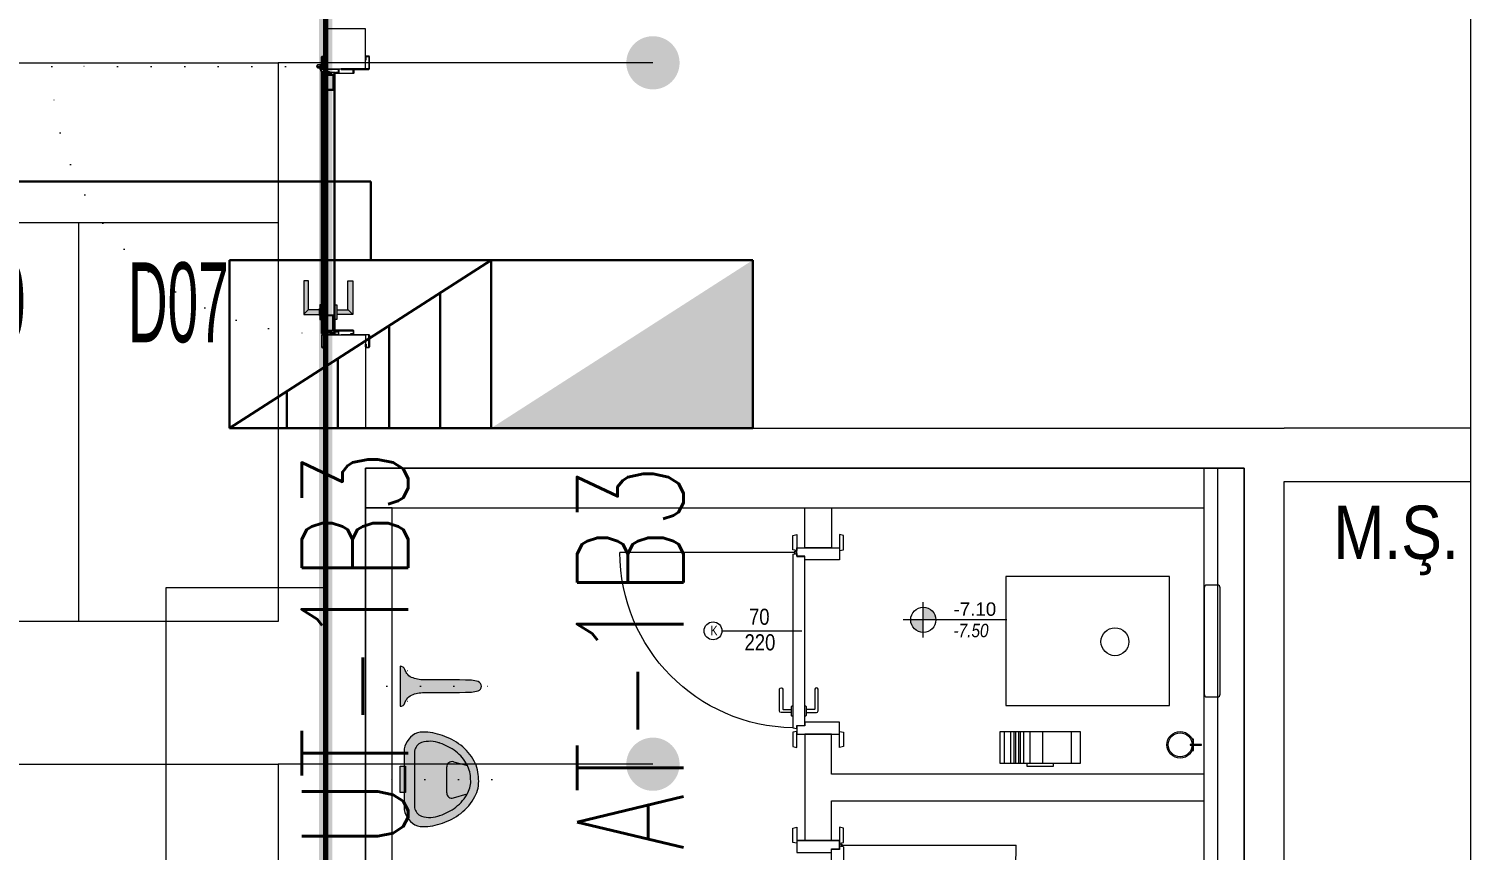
# Model space of a CAD drawing. Header units: metres. Extents: x -13194 to 152406, y -4219 to 19791.
# Drawn here: x 59704 to 60248, y 2891 to 3200 of the extents above; entities that cross this region are included whole.
import ezdxf
from ezdxf.enums import TextEntityAlignment as Align

# ---------------------------------------------------------------- set-up
doc = ezdxf.new("R2010")
doc.units = ezdxf.units.M
doc.header["$LTSCALE"] = 100
doc.header["$MEASUREMENT"] = 0
doc.linetypes.add('DOT2', pattern=[0.125, 0, -0.125])
doc.linetypes.add('HIDDEN', pattern=[0.375, 0.25, -0.125])
doc.layers.get('0').update_dxf_attribs({"color": 9, "lineweight": 9})
for name, color, linetype, lineweight in [('00', 9, 'Continuous', 9), ('01', 9, 'Continuous', 9), ('05', 9, 'Continuous', 9), ('05S', 9, 'Continuous', 9), ('06B', 9, 'Continuous', 9), ('06D', 9, 'Continuous', 9), ('10', 9, 'Continuous', 9), ('20', 9, 'DOT2', 9), ('21', 9, 'Continuous', 9), ('21_mahal200', 9, 'Continuous', 9), ('30', 41, 'Continuous', 9), ('E-AYDINLATMA VE PRİZ PANOSU', 7, 'Continuous', 30), ('E-LINYE', 7, 'Continuous', 30), ('E-UPS PANOSU', 7, 'Continuous', 30), ('Kapı', 9, 'Continuous', 9), ('KARA SIVA', 9, 'Continuous', 9), ('PLASTİK BOYA', 9, 'Continuous', 9), ('TEFRİŞ', 9, 'Continuous', 9)]:
    doc.layers.add(name, color=color, linetype=linetype, lineweight=lineweight)
doc.styles.add('Arial', font='arial.ttf', dxfattribs={"height": 2.5})
doc.styles.add('E-YAZI', font='txttw.shx')
doc.styles.add('MuuM_TEXT-ITALIC', font='ARIALNI.TTF')
doc.styles.add('MuuM_TEXT-STANDART', font='ARIALN.TTF')
doc.dimstyles.new('MuuM_DIM200', dxfattribs={"dimscale": 20, "dimtxt": 2, "dimasz": 1, "dimexe": 1, "dimexo": 1, "dimgap": 1, "dimtad": 1, "dimdec": 1, "dimrnd": 0.5, "dimdsep": 46, "dimtxsty": 'MuuM_TEXT-STANDART', "dimblk": 'ARCHTICK', "dimcen": 0, "dimdle": 0.15, "dimclrd": 256, "dimclre": 256, "dimclrt": 256, "dimadec": 0, "dimazin": 0, "dimtfac": 5, "dimtdec": 1, "dimtix": 1, "dimtmove": 2, "dimatfit": 3, "dimldrblk": 'DOT', "dimfxl": 3, "dimfxlon": 1, "dimtolj": 1, "dimlwd": -1, "dimlwe": -1, "dimarcsym": 0})

# ---------------------------------------------------------------- blocks, each defined once
blk = doc.blocks.new('100_AYDINLATMA VE PRİZ PANOSU')
at = {"layer": 'E-AYDINLATMA VE PRİZ PANOSU', "color": 4}
for p, q in [((-3.071861439966596, 3.948125625262036), (3.071861439966596, 3.948125625262036)), ((-3.071861439966596, 0), (-3.071861439966596, 3.948125625262036)), ((3.071861439966596, 3.948125625262036), (3.071861439966596, 0)), ((3.071861439966596, 0), (-3.071861439966596, 0))]:
    blk.add_line(p, q, dxfattribs=at)
blk.add_solid([(3.071861439966596, 0), (-3.071861439966596, 0), (-3.071861439966596, 3.948125625262036)], dxfattribs=at)
blk = doc.blocks.new('100_UPS PANOSU')
at = {"layer": 'E-UPS PANOSU', "color": 4}
for p, q in [((-3.071861440199427, 3.948125625523971), (3.071861440199427, 3.948125625523971)), ((-3.071861440199427, 0), (-3.071861440199427, 3.948125625523971)), ((3.071861440199427, 0), (-3.071861440199427, 3.948125625523971)), ((3.071861440199427, 3.948125625523971), (3.071861440199427, 0)), ((-1.871861440129578, 0), (-1.871861440129578, 3.176972557092085)), ((-0.671861440059729, 0), (-0.671861440059729, 2.405819488631095)), ((0.5281385600101203, 0), (0.5281385600101203, 1.634666420170105)), ((1.728138560079969, 0), (1.728138560079969, 0.86351335173822)), ((3.071861440199427, 0), (-3.071861440199427, 0))]:
    blk.add_line(p, q, dxfattribs=at)
blk = doc.blocks.new('1.bod.mimari.elk')
at = {"layer": '01'}
blk.add_lwpolyline([(4130, -5950.000004305957), (4130, -5950.000004305957), (4130, -5950.000004305957), (4130, -5400.000004305957), (4400, -5400.000004305957), (4400, -5950.000004305957), (4400, -5950.000004305957), (4400, -5950.000004305957), (4440, -5950.000004305957), (4440, -5350.000004305957), (4090, -5350.000004305957), (4090, -5950.000004305957), (4130, -5950.000004305957)], dxfattribs=at)
blk = doc.blocks.new('p-b1 tavan lejant')
at = {"layer": '30'}
for points in [[(58960, -24184.99999999992), (57640, -24184.99999999992), (57640.00000215374, -18609.99999567846), (59724.99999999998, -18609.99999569397), (59725.00000000001, -20119.99999999994), (59659.99999999998, -20119.99999999994), (59659.99999999998, -20999.99999999994), (59724.99999999998, -20999.99999999994), (59724.99999999998, -21719.99999999994), (59659.99999999998, -21719.99999999994), (59660, -23319.99999999992), (58959.99999999997, -23319.99999999992)], [(59675, -21965), (59995.00000000003, -21964.99999999994), (59995.00000000003, -22354.99999999994), (59675, -22355)]]:
    blk.add_lwpolyline(points, close=True, dxfattribs=at)
blk = doc.blocks.new('p-işyeri')
at = {"color": 0, "const_width": 2}
blk.add_lwpolyline([(200, 0), (200, 700), (-200, 700), (-200, 0)], close=True, dxfattribs=at)
blk = doc.blocks.new('gr-p-barel kilitli kapı kolu')
at = {"layer": '05S'}
h = blk.add_hatch(color=256, dxfattribs=at)
h.paths.add_polyline_path([(1.300000000000181, 0.8000000000001818), (-1.300000000000181, 0.8000000000001818), (-1.300000000000181, 0.7000000000002728), (1.300000000000181, 0.7000000000007276)])
h.paths.add_polyline_path([(2.75, 0.7000000000002728), (-2.75, 0.7000000000002728), (-2.75, 0), (2.75, 0)])
h.paths.add_polyline_path([(-11.69999999999709, 4.899999999999181), (-11.699999999998, 6.700000000000728), (0.9000000000005456, 6.700000000000728), (0.8999999999996362, 0.8000000000001818), (-0.8999999999996362, 0.7999999999997272), (-0.8999999999996362, 4.90000000000009)])
at = {"flags": 128}
for points in [[(-0.8999999999996362, 0.8000000000001818), (-0.8999999999996362, 4.900000000000545), (-11.69999999999891, 4.90000000000009), (-11.69999999999891, 6.700000000000273), (0.9000000000005456, 6.700000000000728), (0.8999999999996362, 0.8000000000001818)], [(-0.8000000000001818, 5), (0.8000000000001818, 6.600000000000362)]]:
    blk.add_lwpolyline(points, dxfattribs=at)
blk.add_lwpolyline([(-2.75, 0), (-2.75, 0.6999999999998181), (2.75, 0.7000000000002728), (2.75, 0)])
blk.add_lwpolyline([(-1.300000000000181, 0.7000000000002728), (1.300000000000181, 0.7000000000002728), (1.300000000000181, 0.8000000000001818), (-1.300000000000181, 0.8000000000001818)], close=True)
blk = doc.blocks.new('prf-scr2')
at = {"linetype": 'DOT2', "ltscale": 10}
blk.add_line((0, 0.1857142500000009), (-1e-16, -1.064285649999999), dxfattribs=at)
for p, q in [((0.09163645, -0.2441290999999978), (-0.0916364500000001, -0.2046380999999997)), ((-0.0916364500000001, -0.2439350999999988), (0.09163645, -0.2834260999999969)), ((0.09163645, -0.3231106000000011), (-0.0916364500000001, -0.2836195999999972)), ((-0.0916364500000001, -0.3229165999999964), (0.09163645, -0.3624076000000003)), ((0.09163645, -0.4020920499999989), (-0.0916364500000001, -0.3626011000000005)), ((-0.0916364500000001, -0.4018980999999997), (0.09163645, -0.4413891000000035)), ((0.09163645, -0.481073749999996), (-0.0916364500000001, -0.4415827499999978)), ((-0.0916364500000001, -0.4808798000000082), (0.09163645, -0.5203708500000005)), ((0.09163645, -0.5600555500000042), (-0.0916364500000001, -0.5205644500000006)), ((-0.0916364500000001, -0.5598615499999994), (0.09163645, -0.5993525500000034)), ((0.09163645, -0.6390373000000011), (-0.0916364500000001, -0.5995462500000088)), ((-0.0916364500000001, -0.6388432500000079), (0.09163645, -0.6783342500000061)), ((0.09163645, -0.7180189000000042), (-0.0916364500000001, -0.6785278500000061)), ((-0.0916364500000001, -0.7178253000000041), (0.09163645, -0.7573160000000088)), ((0.0552420499999996, -0.8362981999999988), (-0.0804827000000004, -0.7641103499999986)), ((-0.0690517, -0.7968069000000071), (0.0552420499999996, -0.8362981999999988)), ((0.09163645, -0.1651476000000059), (0, -0.1454021000000068)), ((0, -0.184699100000006), (0.09163645, -0.2044445999999993))]:
    blk.add_line(p, q)
blk.add_lwpolyline([(0.2314285999999996, 0), (-0.2314285999999996, 0), (-0.2314285999999996, -0.0100617499999998), (-0.1200000000000003, -0.1428571000000034), (0.1200000000000003, -0.1428571499999975), (0.2314285999999996, -0.0100617499999999), (0.2314285999999996, 0)], close=True)
for points in [[(0.2314285999999996, -0.0100617499999999), (-0.2314285999999996, -0.0100617499999998)], [(-0.0916364500000001, -0.1428571059091098), (-0.0916364500000001, -0.2046379999999999), (-0.1200003499999994, -0.2210138499999971), (-0.1200003499999994, -0.227559350000007), (-0.0916364500000001, -0.2439350999999988), (-0.0916364500000001, -0.2836194999999975), (-0.1200003499999994, -0.2999953500000004), (-0.1200003499999994, -0.3065408499999989), (-0.0916364500000001, -0.3229165999999964), (-0.0916364500000001, -0.3626010000000008), (-0.1200003499999994, -0.3789767999999981), (-0.1200003499999994, -0.3855223499999965), (-0.0916364500000001, -0.4018980999999997), (-0.0916364500000001, -0.4415827000000036), (-0.1200003499999994, -0.4579585000000009), (-0.1200003499999994, -0.4645040499999994), (-0.0916364500000001, -0.4808798000000082), (-0.0916364500000001, -0.5205644500000006), (-0.1200003499999994, -0.5369402000000038), (-0.1200003499999994, -0.5434858500000077), (-0.0916364500000001, -0.5598615499999994), (-0.0916364500000001, -0.5995461500000033), (-0.1200003499999994, -0.6159219500000006), (-0.1200003499999994, -0.6224674999999991), (-0.0916364500000001, -0.6388432500000079), (-0.0916364500000001, -0.6785278500000061), (-0.1200003499999994, -0.6949041500000078), (-0.1200003499999994, -0.7014492000000077), (-0.0916364500000001, -0.7178253000000041), (-0.0916364500000001, -0.7322130000000074), (-0.0804827000000004, -0.7641103499999986), (-0.0974138499999996, -0.7738857499999995), (-0.0974138499999996, -0.7804311500000041), (-0.0690517, -0.7968069000000071), (-0.0082380000000001, -0.9441533999999989), (-1e-16, -0.95), (0.008237999999999999, -0.9441533999999989), (0.0834733999999997, -0.7555572500000495), (0.09163645, -0.7573160000000088), (0.1200003499999994, -0.7409402999999998), (0.1200003499999994, -0.7343950500000063), (0.09163645, -0.7180189000000042), (0.09163645, -0.6783342500000061), (0.1200003499999994, -0.6619585000000087), (0.1200003499999994, -0.6554130500000043), (0.09163645, -0.6390371500000072), (0.09163645, -0.5993525500000034), (0.1200003499999994, -0.5829768000000002), (0.1200003499999994, -0.5764312499999961), (0.09163645, -0.5600554500000045), (0.09163645, -0.5203708500000005), (0.1200003499999994, -0.5039951500000086), (0.1200003499999994, -0.4974494999999991), (0.09163645, -0.481073749999996), (0.09163645, -0.4413891000000035), (0.1200003499999994, -0.4250134500000002), (0.1200003499999994, -0.4184677999999963), (0.09163645, -0.4020920499999989), (0.09163645, -0.3624076000000003), (0.1200003499999994, -0.3460319499999969), (0.1200003499999994, -0.3394862999999987), (0.09163645, -0.3231106000000011), (0.09163645, -0.2834260999999969), (0.1200003499999994, -0.2670504499999993), (0.1200003499999994, -0.2605048000000067), (0.09163645, -0.2441290999999978), (0.09163645, -0.2044445999999993), (0.1200003499999994, -0.1880689500000073), (0.1200003499999994, -0.1815233000000035), (0.09163645, -0.1651476000000059), (0.09163645, -0.1428571440909536)]]:
    blk.add_lwpolyline(points)
blk = doc.blocks.new('K-SAC-01')
at = {"layer": '10'}
for points in [[(-4.599999999999454, 16.20000000000027, -0.4142135623730951), (-4.49999999999909, 16.29999999999973), (-0.0999999999989996, 16.29999999999973, -0.4142135623730951), (9.095e-13, 16.19999999999936), (9.095e-13, 5.900000000000089), (0.2000000000007276, 5.900000000000089), (0.2000000000007276, 16.19999999999936, 0.4142135623730951), (-0.0999999999989996, 16.49999999999954), (-4.49999999999909, 16.49999999999954, 0.4142135623730951), (-4.799999999999272, 16.20000000000027), (-4.799999999999272, 15.30000000000018, 0.4142135623730951), (-4.49999999999909, 15), (-3.399999999999636, 15), (-3.399999999999636, 15.19999999999981), (-4.49999999999909, 15.19999999999981, -0.4142135623730951), (-4.599999999999454, 15.30000000000018)], [(104.6000000000012, 16.20000000000027, 0.4142135623730951), (104.5000000000009, 16.29999999999973), (100.1000000000008, 16.29999999999973, 0.4142135623730951), (100.0000000000009, 16.19999999999936), (100.0000000000009, 5.900000000000089), (99.80000000000109, 5.900000000000089), (99.80000000000109, 16.19999999999936, -0.4142135623730951), (100.1000000000008, 16.49999999999954), (104.5000000000009, 16.49999999999954, -0.4142135623730951), (104.8000000000011, 16.20000000000027), (104.8000000000011, 15.30000000000018, -0.4142135623730951), (104.5000000000009, 15), (103.4000000000014, 15), (103.4000000000014, 15.19999999999981), (104.5000000000009, 15.19999999999981, 0.4142135623730951), (104.6000000000012, 15.30000000000018)], [(0.2000000000007276, 10.29999999999972, -0.4142135623730951), (0.5000000000009095, 10.59999999999991), (1.500000000000909, 10.59999999999991, -0.4142135623730951), (1.800000000001091, 10.29999999999972), (1.800000000001091, 3.90000000000009, -0.4142135623730951), (1.500000000000909, 3.599999999999909, -0.4142135623730951), (1.200000000000727, 3.90000000000009), (1.200000000000727, 4.799999999999726), (0.2000000000007276, 4.800000000000182), (0.2000000000007276, -1.199999999999818, -0.4142135623730951), (-0.0999999999994543, -1.5), (-4.49999999999909, -1.5, -0.4142135623730951), (-4.799999999999272, -1.199999999999818), (-4.799999999999272, -0.2999999999997271, -0.4142135623730951), (-4.49999999999909, 0), (-3.399999999999636, 0), (-3.399999999999636, -0.1999999999998181), (-4.49999999999909, -0.1999999999998181, 0.4142135623730951), (-4.599999999999454, -0.2999999999997271), (-4.599999999999454, -1.199999999999818, 0.4142135623724291), (-4.49999999999909, -1.300000000000181), (-0.0999999999994543, -1.299999999999727, 0.4142135623730951), (0, -1.199999999999818), (9.095e-13, 5), (1.400000000000545, 5), (1.400000000000545, 3.90000000000009, 0.4142135623730951), (1.500000000000909, 3.799999999999727, 0.4142135623730951), (1.600000000000363, 3.90000000000009), (1.600000000000363, 10.29999999999972, 0.4142135623730951), (1.500000000000909, 10.40000000000009), (0.5000000000009095, 10.40000000000009, 0.4142135623730951), (0.4000000000005457, 10.29999999999972), (0.4000000000005457, 9.40000000000009), (0.2000000000007276, 9.40000000000009)], [(99.80000000000109, 10.29999999999972, 0.4142135623730951), (99.50000000000091, 10.59999999999991), (98.50000000000091, 10.59999999999991, 0.4142135623730951), (98.20000000000073, 10.29999999999972), (98.20000000000073, 3.90000000000009, 0.4142135623730951), (98.50000000000091, 3.599999999999909, 0.4142135623730951), (98.80000000000109, 3.90000000000009), (98.80000000000109, 4.799999999999726), (99.80000000000109, 4.800000000000182), (99.80000000000109, -1.199999999999818, 0.4142135623730951), (100.1000000000012, -1.5), (104.5000000000009, -1.5, 0.4142135623730951), (104.8000000000011, -1.199999999999818), (104.8000000000011, -0.2999999999997271, 0.4142135623730951), (104.5000000000009, 0), (103.4000000000014, 0), (103.4000000000014, -0.1999999999998181), (104.5000000000009, -0.1999999999998181, -0.4142135623730951), (104.6000000000012, -0.2999999999997271), (104.6000000000012, -1.199999999999818, -0.4142135623724291), (104.5000000000009, -1.300000000000181), (100.1000000000012, -1.299999999999727, -0.4142135623730951), (100.0000000000018, -1.199999999999818), (100.0000000000009, 5), (98.60000000000127, 5), (98.60000000000127, 3.90000000000009, -0.4142135623730951), (98.50000000000091, 3.799999999999727, -0.4142135623730951), (98.40000000000143, 3.90000000000009), (98.40000000000143, 10.29999999999972, -0.4142135623730951), (98.50000000000091, 10.40000000000009), (99.50000000000091, 10.40000000000009, -0.4142135623730951), (99.60000000000127, 10.29999999999972), (99.60000000000127, 9.40000000000009), (99.80000000000109, 9.40000000000009)], [(-0.3789291877892538, -2.01380615643302), (1.000000000000909, -1.372447916059172), (1.000000000000909, 1.5), (1.200000000000727, 1.5), (1.200000000000727, -1.5), (-0.2699583792127669, -2.183697123727142, -14.79600197240014)]]:
    blk.add_lwpolyline(points, format="xyb", close=True, dxfattribs=at)
for points in [[(98.80000000000244, 0.1499999999932697), (98.80000000000244, 2.149999999993269), (99.10000000000174, 2.149999999993269), (99.10000000000174, 3.193404064993047), (1.500000000001364, 3.193404064993047), (1.500000000001364, 2.149999999993269), (1.800000000001546, 2.149999999993269), (1.800000000001546, 0.1499999999932697), (1.500000000001364, 0.1499999999932697), (1.500000000001364, 1.850000000004911), (1.200000000001182, 1.850000000004911), (1.200000000001182, 3.493404064995957), (99.40000000000099, 3.493404064995957), (99.40000000000099, 1.850000000004911), (99.10000000000174, 1.850000000004911), (99.10000000000174, 0.1499999999932697)], [(98.80000000000244, 2.149999999993269), (98.80000000000244, 0.1499999999932697), (99.40000000000099, 0.1499999999932697), (99.40000000000099, -1.500000000000909), (1.200000000001182, -1.500000000000909), (1.200000000001182, 0.1499999999932697), (1.800000000001546, 0.1499999999932697), (1.800000000001546, 2.149999999993269), (2.100000000000818, 2.149999999993269), (2.100000000000818, -0.1499999999950887), (1.500000000001364, -0.1499999999950887), (1.500000000001364, -1.199999999997999), (99.10000000000174, -1.199999999997999), (99.10000000000174, -0.1499999999950887), (98.50000000000135, -0.1499999999950887), (98.50000000000135, 2.149999999993269), (98.80000000000244, 2.149999999993269)]]:
    blk.add_lwpolyline(points, dxfattribs=at)
for points in [[(2.100000000000818, 2.99999999999909), (8.100000000000819, 2.99999999999909), (8.100000000000819, -1.000000000000909), (2.100000000000818, -1.000000000000909)], [(2.400000000001, 2.69999999999618), (7.800000000001546, 2.69999999999618), (7.800000000001546, -0.6999999999979992), (2.400000000001, -0.6999999999979992)], [(98.50000000000135, 2.99999999999909), (92.50000000000135, 2.99999999999909), (92.50000000000135, -1.000000000000909), (98.50000000000135, -1.000000000000909)], [(98.20000000000029, 2.69999999999618), (92.80000000000246, 2.69999999999618), (92.80000000000246, -0.6999999999979992), (98.20000000000029, -0.6999999999979992)]]:
    blk.add_lwpolyline(points, close=True, dxfattribs=at)
blk.add_circle((-0.9499999999989086, -2.49999349423706), 0.55, dxfattribs=at)
at = {"layer": '20', "linetype": 'HIDDEN'}
for points in [[(-0.1999999999989086, -1.299999999999727), (-0.1999999999989086, 0), (-1.699999999998908, 0), (-1.699999999998908, -1.299999999999727)], [(-0.3999999999987267, -1.990091542878417), (-0.3999999999987267, -0.2000000000002728), (-1.49999999999909, -0.2000000000002728), (-1.49999999999909, -1.990091542878417)]]:
    blk.add_lwpolyline(points, dxfattribs=at)
at = {"layer": '20'}
blk.add_lwpolyline([(-0.9499999999993632, -2.499993494238424), (-0.9499999999989086, -102.8549758667554)], dxfattribs=at)
blk.add_arc((-0.9499999999989086, -2.49999349423706), 100.3549823725184, 270, 1.513139558785166, dxfattribs=at)
at = {"layer": '06B'}
blk.add_blockref('gr-p-barel kilitli kapı kolu', (91.40000000628015, 3.506028542890817), dxfattribs=at)
at = {"layer": '06B', "xscale": -1, "rotation": 180}
blk.add_blockref('gr-p-barel kilitli kapı kolu', (91.40000000628015, -1.506028542878084), dxfattribs=at)
at = {"layer": '10', "xscale": -1, "rotation": 90}
blk.add_blockref('prf-scr2', (1.500000000001364, 0.9999999999990904), dxfattribs=at)
at = {"layer": '10', "rotation": 270}
blk.add_blockref('prf-scr2', (99.10000000000174, 1.221629659781683), dxfattribs=at)
blk = doc.blocks.new('p-birim')
blk.add_lwpolyline([(0, 0), (1, 0), (1, 1), (0, 1)], close=True)
blk = doc.blocks.new('_ArchTick')
at = {"color": 0, "linetype": 'ByBlock', "const_width": 0.15}
blk.add_lwpolyline([(-0.5, -0.5), (0.5, 0.5)], dxfattribs=at)
blk = doc.blocks.new('_Dot')
at = {"color": 0, "linetype": 'ByBlock', "lineweight": -2}
blk.add_line((-0.5, 0), (-1, 0), dxfattribs=at)
at = {"color": 0, "linetype": 'ByBlock', "const_width": 0.5}
blk.add_lwpolyline([(-0.25, 0, 1), (0.25, 0, 1)], format="xyb", close=True, dxfattribs=at)
blk = doc.blocks.new('0_roomno2')
blk.add_lwpolyline([(19.375, -10.50000000000218), (0, -10.50000000000218), (0, 0), (19.375, 0)], close=True)
for points in [[(0, -3.000000000001455), (19.375, -3.000000000001455)], [(8.125, -3.000000000001455), (8.125, -10.50000000000218)], [(11.875, -3.000000000001455), (11.875, -10.50000000000218)], [(15.625, -3.000000000001455), (15.625, -10.50000000000218)], [(0, -6.750000000001456), (8.125, -6.750000000001456)]]:
    blk.add_lwpolyline(points)
at = {"style": 'MuuM_TEXT-STANDART', "width": 0.6}
blk.add_text('H:', height=1.5, dxfattribs=at).set_placement((0.3500000000000001, -8.607952679349546), align=Align.MIDDLE_LEFT)
at = {"style": 'Arial'}
blk.add_attdef('ODANO', (0, 1.170000000001164), '', height=2, dxfattribs=at)
blk.add_attdef('MEKANADI', text='', height=2, dxfattribs=at).set_placement((0.3500000000000002, -3.000000000001455), align=Align.BOTTOM_LEFT)
at = {"style": 'MuuM_TEXT-STANDART', "width": 0.6}
for tag, p in [('YER01', (10, -4.500000000001455)), ('TAVAN01', (13.75, -4.500000000001455)), ('DUVAR01', (17.5, -4.500000000001455)), ('YER02', (10, -6.750000000001456)), ('TAVAN02', (13.75, -6.750000000001456)), ('DUVAR02', (17.5, -6.750000000001456)), ('YER03', (10, -9.000000000001457)), ('TAVAN03', (13.75, -9.000000000001457)), ('DUVAR03', (17.5, -9.000000000001457))]:
    blk.add_attdef(tag, text='', height=1.5, dxfattribs=at).set_placement(p, align=Align.MIDDLE_CENTER)
for tag, p in [('M2', (0.3500000000000001, -4.875000000001455)), ('TEMIZTAVANYUKSEKLIGI', (1.799999999999999, -8.607952679349546))]:
    blk.add_attdef(tag, text='', height=1.5, dxfattribs=at).set_placement(p, align=Align.MIDDLE_LEFT)
blk = doc.blocks.new('p-t.kağıtlığı')
at = {"layer": 'TEFRİŞ'}
h = blk.add_hatch(dxfattribs=at)
h.set_pattern_fill('CYL', color=256, scale=30, angle=-89.99999999999999, style=0)
h.set_pattern_definition([(270, (-14.39999999999963, 13), (30, 6.7e-15), []), (270, (-13.80000000000018, 13), (30, 6.7e-15), []), (270, (-12.59999999999945, 13), (30, 6.7e-15), []), (270, (-10.19999999999982, 13), (30, 6.7e-15), []), (270, (-5.399999999999636, 13), (30, 6.7e-15), []), (270, (5.400000000000542, 13), (30, 6.7e-15), []), (270, (10.19999999999982, 13), (30, 6.7e-15), []), (270, (12.60000000000036, 13), (30, 6.7e-15), []), (270, (13.80000000000018, 13), (30, 6.7e-15), []), (270, (14.40000000000054, 13), (30, 6.7e-15), [])])
h.paths.add_polyline_path([(-15, 1), (15, 1), (15, 13), (-15, 13)])
for points in [[(-15, 1), (15, 1), (15, 13), (-15, 13)], [(5, 1), (5, 0), (-5, 0), (-5, 1)]]:
    blk.add_lwpolyline(points, close=True, dxfattribs=at)
blk = doc.blocks.new('San-p-uripart')
at = {"layer": '05S'}
h = blk.add_hatch(color=256, dxfattribs=at)
edge = h.paths.add_edge_path()
edge.add_line((0, 0), (-7.502701282911726, 0))
edge.add_arc((-5.709877322929968, -0.0991818855945894), 1.795565314299233, 176.8335336137003, 251.0946557253123)
edge.add_arc((-8.442650596654858, -8.078530705955927), 6.638772677657441, 57.0297629489329, 71.09465572531082, ccw=False)
edge.add_arc((-7.040729375654334, -5.917304325401346), 4.062674353079212, 23.36070373810901, 57.02976294893671, ccw=False)
edge.add_arc((-13.70585418392875, -8.796135696042256), 11.32294699055403, -0.7682051098128113, 23.360703738108384, ccw=False)
edge.add_arc((402.5469214286236, -14.37746602216248), 404.967245607545, 179.231794890187, 181.7550775583132)
edge.add_arc((11.77246903945706, -25.27573944187134), 14.08342795668617, 186.1332779337883, 196.4356805880288)
edge.add_arc((0.2055674033981631, -28.52261435773835), 2.076566262679214, 200.8138809635047, 264.3187619893651)
edge.add_arc((-0.2055674033981631, -28.52261435773835), 2.076566262679214, 275.6812380106349, 339.1861190364953)
edge.add_arc((-11.77246903945706, -25.27573944187134), 14.08342795668617, 343.5643194119712, 353.8667220662117)
edge.add_arc((-402.5469214286236, -14.37746602216248), 404.967245607545, 358.2449224416866, 360.768205109813)
edge.add_arc((13.70585418392875, -8.796135696042256), 11.32294699055404, 156.6392962618916, 180.7682051098129, ccw=False)
edge.add_arc((7.040729375654334, -5.917304325401346), 4.062674353079213, 122.9702370510633, 156.639296261891, ccw=False)
edge.add_arc((8.442650596654858, -8.078530705955927), 6.638772677657441, 108.90534427468921, 122.97023705106719, ccw=False)
edge.add_arc((5.709877322929968, -0.0991818855945894), 1.795565314299232, 288.9053442746877, 363.1664663862996)
edge.add_line((7.502701282912312, 0), (5.853095785823825e-13, 0))
at = {"linetype": 'DOT2'}
for p, q in [((-5.770817504173462, -2.733077667144243), (-5.770817504173462, 3.350195222110413)), ((0, 5), (0, -40.49999999999636)), ((5.770817504173462, -2.733077667144243), (5.770817504173462, 3.350195222110413))]:
    blk.add_line(p, q, dxfattribs=at)
blk.add_lwpolyline([(0, 0), (-7.502701282912312, 0, 0.3358627193216691), (-6.291650653194663, -1.797885682644845, -0.0614468324515553), (-4.829808567523286, -2.508909970380043, -0.1479750645966862), (-3.311085466844815, -4.306379369778366, -0.1056729534655511), (-2.383924922236474, -8.947945920119308, 0.011010342516257), (-2.230346181717322, -26.78043505654569, 0.0449830156324357), (-1.735481351159251, -29.26048777216966, 0.2844088340516868), (0, -30.58898060938736, 0.2844088340516868), (1.735481351159251, -29.26048777216966, 0.0449830156324357), (2.230346181717322, -26.78043505654569, 0.011010342516257), (2.383924922236474, -8.947945920119308, -0.1056729534655511), (3.311085466844815, -4.306379369778366, -0.1479750645966862), (4.829808567523286, -2.508909970380043, -0.0614468324515553), (6.291650653194663, -1.797885682644845, 0.3358627193216691), (7.502701282912312, 0)], format="xyb", close=True)
blk = doc.blocks.new('v-k-pisuar01-p-s')
at = {"layer": '05S'}
h = blk.add_hatch(color=256, dxfattribs=at)
edge = h.paths.add_edge_path()
edge.add_line((11.42270253094102, 3.638e-12), (-11.42270253094102, 3.638e-12))
edge.add_arc((-9.830791421985849, -8.150053224959265), 8.304068192672245, 101.052160196956, 157.7110542586413)
edge.add_arc((-8.698184620976463, -7.002620211645987), 9.040695939314752, 167.2054471598568, 179.9865996109631)
edge.add_arc((3.698906807148886, -6.994059835495138), 21.43778808926014, 180.0172277376221, 200.174822931414)
edge.add_arc((4.927594309561754, -7.521959883539237), 22.42787110088592, 197.8257412586595, 217.822754149149)
edge.add_arc((2.836417373735457, -9.145373557403216), 19.78051526280616, 217.8227541491555, 241.917258812392)
edge.add_arc((-0.7404978676677274, -15.84919987251851), 12.18212004358895, 241.9172588123764, 274.1094109938937)
edge.add_arc((0.011119686978418, -13.43780789287848), 14.56269787259692, 270.4775210897593, 298.0827411875948)
edge.add_arc((-1.900854454888758, -9.854401046221028), 18.62428004557212, 298.082741187634, 322.1772458508703)
edge.add_arc((-4.90535493561765, -7.521959883539237), 22.4278711008861, 322.1772458508511, 342.1742587413403)
edge.add_arc((-3.676667433204783, -6.994059835495138), 21.43778808926036, 339.8251770685861, 359.9827722623778)
edge.add_arc((10.17531421099374, -6.921057905034102), 7.586221502296683, 359.3999502511719, 374.6647735631948)
edge.add_arc((9.830791421987668, -8.150053224962901), 8.304068192673494, 22.28894574136448, 78.94783980325458)
at = {"linetype": 'DOT2'}
blk.add_line((0, -33), (0, 5), dxfattribs=at)
for p, q in [((-5.065933825182582, -16.00050576547437), (4.657896394137424, -16.00050576547437)), ((-6.984664828327367, -18.56483841345834), (-5.466074508258316, -23.72804550169167)), ((6.590366273341714, -18.51583106659382), (5.18733824030096, -23.77718619049119))]:
    blk.add_line(p, q)
for points in [[(11.42270253094102, 3.638e-12), (-11.42270253094102, 3.638e-12, 0.2523838902471173), (-17.51440381128668, -5.000505765474372, 0.0558261851845719), (-17.73888031302704, -7.000505765474372, 0.0881816074474143), (-16.42355859140844, -14.38764789839843, 0.0874755300532864), (-12.78843996554497, -21.27519701816345, 0.1055211629797704), (-6.475183890102925, -26.5971031555091, 0.1413959180004252), (0.1324883970701194, -28, 0.1210364073534051), (6.866453540200382, -26.28602049577967, 0.1055211629797702), (12.81067933948907, -21.27519701816345, 0.0874755300532857), (16.44579796535254, -14.38764789839843, 0.0881816074474134), (17.76111968697296, -7.000505765474372, 0.0667040249175728), (17.5144038112885, -5.000505765474372, 0.2523838902480677), (11.42270253091192, 7.276000000000001e-12)], [(13.56758272037041, -13.46927878739734, 0.1723745183359662), (13.81327216784484, -6.517616360626562, 0.2523838902480677), (10.65589230152181, -3.925812281813703), (-10.65589230153637, -3.925812281817343, 0.2523838902471173), (-13.81327216784484, -6.517616360626562, 0.1723745183359663), (-13.56758272037041, -13.46927878739734, 0.0874755300532832), (-10.41870533553083, -19.43553460801922, 0.1055211629797738), (-5.062945461508205, -23.9502970385438, 0.1440043722371133), (0.0111196869729611, -25.00050576547437, 0.1231510465558739), (5.454215111603843, -23.63921437881436, 0.1055211629797774), (10.44094470947493, -19.43553460801922, 0.0874755300532832), (13.58982209431451, -13.46927878739734)]]:
    blk.add_lwpolyline(points, format="xyb")
blk.add_lwpolyline([(-5, -0.500000000003638), (-5, 1.49999999999636), (5, 1.49999999999636), (5, -0.500000000003638)], close=True)
for centre, radius, start, end in [((1.160594533739639, -7.479771511072612), 15.89947806192441, 200.6505748287934, 202.1300987202021), ((-5.065933825182582, -18.00050576547437), 2, 90, 196.3895403340701), ((4.657896394137424, -18.00050576547437), 2, 345.0685828217818, 90), ((-1.138355159795537, -7.479771511072612), 15.89947806192436, 337.8699012797978, 339.3494251712066)]:
    blk.add_arc(centre, radius, start, end)
at = {"layer": '05S'}
blk.add_solid([(-5, 1.49999999999636), (-5, -0.500000000003638), (5, 1.49999999999636), (5, -0.500000000003638)], dxfattribs=at)
blk = doc.blocks.new('dsfsdfsdfsdfsdfsdf')
at = {"layer": 'Kapı'}
for p, q in [((23771.45181168488, -2062.352248718824), (23755.45181168267, -2062.352248718824)), ((23771.45181168482, -2065.619111331151, 0.6555058768281015), (23768.45181168482, -2065.619111331151, 0.6555058768281015)), ((23768.45181168482, -2129.019111331028, 0.6555058768281015), (23768.45181168494, -2066.819111331031, 0.6555058768281015)), ((23772.95181168482, -2064.719111331149, 0.6555058768281015), (23771.45181168482, -2064.41911133111, 0.6555058768281015)), ((23771.45181168482, -2064.41911133111, 0.6555058768281015), (23771.45181168482, -2065.619111331151, 0.6555058768281015)), ((23771.95371590619, -2064.009590223897, 0.6555058768281015), (23837.87079387352, -2064.009590223897, 0.6555058768281015)), ((23772.95181168482, -2064.719111331149, 0.6555058768281015), (23772.95181168482, -2129.919111331008, 0.6555058768281015)), ((23771.45181168482, -2129.019111331028, 0.6555058768281015), (23768.45181168482, -2129.019111331028, 0.6555058768281015)), ((23771.45181168482, -2130.219111331069, 0.6555058768281015), (23771.45181168482, -2129.019111331028, 0.6555058768281015)), ((23772.95181168482, -2129.919111331008, 0.6555058768281015), (23771.45181168482, -2130.219111331069, 0.6555058768281015)), ((23771.45181168267, -2132.352248718729), (23755.45181168261, -2132.352248718729))]:
    blk.add_line(p, q, dxfattribs=at)
at = {"layer": 'Kapı', "elevation": 0.6555058768281015}
for points in [[(23753.95181168255, -2057.61911133118), (23755.45181168255, -2057.319111331097), (23755.45181168255, -2063.319111331046), (23753.95181168255, -2063.019111330985), (23753.95181168255, -2057.61911133118)], [(23772.95181168476, -2057.61911133118), (23771.45181168482, -2057.319111331097), (23771.45181168482, -2063.319111331046), (23772.95181168476, -2063.019111330985), (23772.95181168476, -2057.61911133118)], [(23753.95181168255, -2137.019111330999), (23755.45181168255, -2137.31911133106), (23755.45181168255, -2131.319111331133), (23753.95181168255, -2131.619111331172), (23753.95181168255, -2137.019111330999)], [(23772.95181168482, -2137.019111330999), (23771.45181168482, -2137.31911133106), (23771.45181168482, -2131.319111331133), (23772.95181168482, -2131.619111331172), (23772.95181168482, -2137.019111330999)]]:
    blk.add_lwpolyline(points, dxfattribs=at)
for points in [[(23771.45181168482, -2062.319111331046), (23755.45181168255, -2062.319111331046), (23755.45181168255, -2066.819111331031), (23768.45181168482, -2066.819111331031), (23768.45181168482, -2065.419111330928), (23771.45181168482, -2065.419111330928)], [(23771.45181168482, -2132.319111330951), (23755.45181168255, -2132.319111330951), (23755.45181168255, -2127.819111331126), (23768.45181168482, -2127.819111331126), (23768.45181168482, -2129.219111331069), (23771.45181168482, -2129.219111331069)]]:
    blk.add_lwpolyline(points, close=True, dxfattribs=at)
for points in [[(23767.95181168482, -2124.21911133112), (23764.05181168485, -2124.21911133112, -0.4142135623730951), (23763.45181168482, -2123.619111330998), (23763.45181168482, -2115.473277997778, -1.000000000000094), (23764.65181168477, -2115.473277997778), (23764.65181168477, -2122.769111331188, 0.4142135623730951), (23764.90181168477, -2123.019111331058), (23767.95181168482, -2123.019111331058)], [(23773.45181168482, -2124.21911133112), (23777.35181168478, -2124.21911133112, 0.4142135623730951), (23777.95181168482, -2123.619111330998), (23777.95181168482, -2115.473277997778, 1.000000000000094), (23776.75181168481, -2115.473277997778), (23776.75181168481, -2122.769111331188, -0.4142135623730951), (23776.50181168481, -2123.019111331058), (23773.45181168482, -2123.019111331058)], [(23768.45181168482, -2121.619111331136), (23768.20181168482, -2121.619111331136, 0.4142135623730951), (23767.95181168482, -2121.869111331027), (23767.95181168482, -2125.369111331172, 0.414213562373091), (23768.20181168482, -2125.619111331063), (23768.45181168482, -2125.619111331063)], [(23772.95181168482, -2125.619111331063), (23773.20181168482, -2125.619111331063, 0.4142135623737115), (23773.45181168482, -2125.369111331172), (23773.45181168482, -2121.869111331027, 0.4142135623724791), (23773.20181168482, -2121.619111331136), (23772.95181168482, -2121.619111331136)]]:
    blk.add_lwpolyline(points, format="xyb", dxfattribs=at)
at = {"layer": 'Kapı'}
blk.add_circle((23771.95371590619, -2064.009590223897, 0.6555058768281015), 0.4999999999999999, dxfattribs=at)
blk.add_arc((23771.95371590619, -2064.009590223897, 0.6555058768281015), 65.91707796733714, 270.8675879280374, 0, dxfattribs=at)
blk = doc.blocks.new('fgvdfgdffffffffffffffffffffffffffffffff')
at = {"layer": 'Kapı'}
blk.add_lwpolyline([(23435.64420767338, -2227.996412656395), (23465.61762177996, -2227.996412656395)], dxfattribs=at)
blk.add_circle((23432.28420767338, -2227.996412656395), 3.359999999999999, dxfattribs=at)
at = {"layer": 'Kapı', "attachment_point": 1, "style": 'MuuM_TEXT-STANDART'}
for s, insert, char_height, width in [('70', (23445.80805638355, -2219.676727744605), 6.047999999999999, 88.79573695206868), ('K', (23431.24663969502, -2226.097197341773), 3.628799999999999, 53.2774421712412), ('220', (23444.11858472365, -2229.276727744605), 6.047999999999999, 88.79573695206868)]:
    blk.add_mtext(s, dxfattribs=dict(at, insert=insert, char_height=char_height, width=width))
blk = doc.blocks.new('0_elevationtarget-p-bk')
h = blk.add_hatch(color=250)
h.paths.add_polyline_path([(1.875, 0, 0.4142135623730951), (0, 1.875), (0, 0)])
h.paths.add_polyline_path([(0, 1e-16), (-1.875, 0, 0.4142135623730951), (0, -1.875)])
blk.add_line((0, -2.625), (0, 2.625))
blk.add_lwpolyline([(12.45343050744122, 0), (-3, 0)])
blk.add_circle((0, 0), 1.875)
at = {"style": 'Arial'}
blk.add_attdef('BITMISKOT', text='', height=2, dxfattribs=at).set_placement((4.5, 0), align=Align.BOTTOM_LEFT)
at = {"style": 'MuuM_TEXT-ITALIC'}
blk.add_attdef('FINISHINGFLOORLEVEL', text='', height=2, dxfattribs=at).set_placement((4.5, -0.592087312414734), align=Align.TOP_LEFT)
blk = doc.blocks.new('RREERGERGBBBB')
at = {"layer": 'TEFRİŞ'}
blk.add_hatch(color=256, dxfattribs=at).paths.add_polyline_path([(-24564.21179301331, -5806.625685495985), (-24567.21179301331, -5806.625685495985), (-24567.21179301331, -5804.625685495985), (-24567.41179301331, -5804.625685495985), (-24567.41179301331, -5806.625685495985), (-24568.41179301331, -5806.625685495985), (-24568.41179301331, -5806.825685495985), (-24567.41179301331, -5806.825685495982), (-24567.41179301331, -5808.825685495982), (-24567.21179301332, -5808.825685495982), (-24567.21179301332, -5806.825685495982), (-24564.21179301332, -5806.825685495982)])
for points in [[(-24564.21179301331, -5806.625685495985), (-24567.21179301331, -5806.625685495985), (-24567.21179301331, -5804.625685495985), (-24567.41179301331, -5804.625685495985), (-24567.41179301331, -5806.625685495985), (-24568.41179301331, -5806.625685495985), (-24568.41179301331, -5806.825685495985), (-24567.41179301331, -5806.825685495982), (-24567.41179301331, -5808.825685495982), (-24567.21179301332, -5808.825685495982), (-24567.21179301332, -5806.825685495982), (-24564.21179301332, -5806.825685495982), (-24564.21179301331, -5806.625685495985)], [(-24567.21179301332, -5806.709182177796), (-24564.21179301332, -5806.709182177796)]]:
    blk.add_lwpolyline(points, dxfattribs=at)
for radius in [5, 4.5]:
    blk.add_circle((-24572.21179301332, -5806.709182177796), radius, dxfattribs=at)
blk = doc.blocks.new('TTTTTTTTTTTTTTTTTTTTTTTTTTTTTTTTTTTTTTTTTTT')
at = {"layer": 'TEFRİŞ'}
blk.add_lwpolyline([(45312.12784115912, 986.7564855874526), (45352.12784115912, 986.7564855874599, 0.4142135623730951), (45353.12784115912, 987.7564855874599), (45353.12784115912, 991.7564855874599, 0.4142135623731339), (45352.12784115912, 992.7564855874599), (45312.12784115912, 992.7564855874599, 0.4142135623730744), (45311.12784115912, 991.7564855874599), (45311.12784115912, 987.7564855874526, 0.4142135623731159)], format="xyb", close=True, dxfattribs=at)
blk = doc.blocks.new('tummmd')
at = {"layer": 'TEFRİŞ'}
blk.add_lwpolyline([(34554.68068337841, 678.7443471117731), (34554.68068337841, 630.2443471117731), (34616.18068337841, 630.2443471117731), (34616.18068337841, 678.7443471117731)], close=True, dxfattribs=at)
blk.add_circle((34595.68108994539, 654.2273290230623), 5.25, dxfattribs=at)
blk = doc.blocks.new('vummok')
blk.add_blockref('tummmd', (15499.22272111267, -1614.183973799555))
at = {"rotation": 270}
blk.add_blockref('TTTTTTTTTTTTTTTTTTTTTTTTTTTTTTTTTTTTTTTTTTT', (49141.64691890363, 44372.43821434292), dxfattribs=at)
at = {"layer": 'KARA SIVA'}
blk.add_blockref('RREERGERGBBBB', (74691.6151977434, 4808.0364015188), dxfattribs=at)
blk = doc.blocks.new('1.bod.mimari1.elk')
at = {"layer": '00'}
for points in [[(3659.999999999971, -5445.000004305954), (3675, -5445.000004305961), (3675, -5430.000004305961)], [(3675, -5430.000004305961), (3660, -5430.000004305961), (3659.999999999971, -5445.000004305954)], [(3695.199999999808, -6000.000004305961), (3675, -6000.000004305961), (3675, -6000.000004305961), (3659.999999999942, -6000.000004305954), (3660, -5545.000004305961), (3675, -5545.000004305961), (3675, -5580.000004305961), (4020, -5580.000004305961)], [(4090, -5580.000004305961), (4020, -5580.000004305961)], [(4005, -5595.000004305961), (3675, -5595.000004305961), (3675, -5985.000004305961), (3695.199999999808, -5985.000004305961)], [(3990, -5595.000004305961), (3674.999999999971, -5595.000004305961), (3674.999999999971, -5610.000004305961), (3990, -5610.000004305961), (3990, -5595.000004305961)], [(3785.199999999895, -5985.000004305961), (4005, -5985.000004305961), (4005, -5595.000004305961)], [(4005, -5595.000004305961), (4005, -5985.000004305961), (3990, -5985.000004305961), (3990, -5595.000004305961), (4005, -5595.000004305961)], [(3785.199999999895, -6000.000004305961), (4090, -6000.000004305961), (4090, -6040.292596548517), (4105, -6040.292596548517), (4105, -5950.000004305961), (4090, -5950.000004305961), (4090, -5985.000004305961), (4020, -5985.000004305954), (4020, -5600.000004305961), (4090, -5600.000004305954)], [(3674.999999999971, -5610.000004305961), (3674.999999999913, -5820.000004305975), (3684.999999999913, -5820.000004305975), (3684.999999999913, -5610.000004305961), (3674.999999999971, -5610.000004305961)], [(3850, -5625.000004305961), (3840, -5625.000004305961), (3840, -5610.000004305961), (3850, -5610.000004305961), (3850, -5625.000004305961)], [(3990, -5710.000004305975), (3850, -5710.000004305961), (3850, -5695.000004305961), (3840, -5695.000004305961), (3840, -5735.000004305968), (3850, -5735.000004305968), (3850, -5720.00000430599), (3990, -5720.000004305975), (3990, -5710.000004305975)]]:
    blk.add_lwpolyline(points, dxfattribs=at)
at = {"layer": '20', "ltscale": 2, "const_width": 5}
blk.add_lwpolyline([(4440, -7830.000004305961), (3660, -7830.000004305961), (3659.999999999971, -4550.000004305954), (4440, -4550.000004305961)], close=True, dxfattribs=at)
blk.add_blockref('p-b1 tavan lejant', (-56000, 16369.99999569398))
at = {"rotation": 270}
blk.add_blockref('K-SAC-01', (3659.999999999971, -5445.000004305954), dxfattribs=at)
at = {"layer": '05', "xscale": 60.00000000000003, "yscale": 150}
blk.add_blockref('p-birim', (3599.999999999913, -5790.000004305954), dxfattribs=at)
at = {"layer": '05', "xscale": -1}
blk.add_blockref('p-t.kağıtlığı', (3928.442536444694, -5707.00000430597), dxfattribs=at)
at = {"layer": '06D', "color": 89, "linetype": 'HIDDEN', "true_color": 0x2e4d23, "rotation": 90}
blk.add_blockref('p-işyeri', (3659.999999999971, -5590.000004305961), dxfattribs=at)
at = {"layer": '21', "xscale": 2.52, "yscale": 2.52, "zscale": 2.52}
blk.add_blockref('0_elevationtarget-p-bk', (3884.515131983208, -5652.040908888453), dxfattribs=at).add_auto_attribs({'BITMISKOT': '-7.10', 'FINISHINGFLOORLEVEL': '-7.50'})
at = {"layer": '21_mahal200'}
ref = blk.add_blockref('0_roomno2', (3254.698962060444, -5442.719641361093), dxfattribs=dict(at, xscale=20, yscale=20, zscale=20))
ref.add_attrib('ODANO', 'B1-51', (3254.698962060444, -5434.075527287981), dxfattribs={"layer": '0', "height": 40, "style": 'Arial'})
ref.add_attrib('MEKANADI', 'ELEK.O.', dxfattribs={"layer": '0', "height": 40, "style": 'Arial'}).set_placement((3261.698962060473, -5502.719641361122), align=Align.BOTTOM_LEFT)
ref.add_attrib('M2', '#### m2', dxfattribs={"layer": '0', "height": 30, "style": 'MuuM_TEXT-STANDART', "width": 0.6000000000000001}).set_placement((3261.698962060473, -5540.219641361122), align=Align.MIDDLE_LEFT)
ref.add_attrib('TEMIZTAVANYUKSEKLIGI', '2.90 M', dxfattribs={"layer": '0', "height": 30, "style": 'MuuM_TEXT-STANDART', "width": 0.6000000000000001}).set_placement((3290.698962060444, -5614.878694948091), align=Align.MIDDLE_LEFT)
ref.add_attrib('YER01', 'Y01', dxfattribs={"layer": '0', "height": 30, "style": 'MuuM_TEXT-STANDART', "width": 0.6000000000000001}).set_placement((3454.698962060444, -5532.719641361122), align=Align.MIDDLE_CENTER)
ref.add_attrib('TAVAN01', 'T09', dxfattribs={"layer": '0', "height": 30, "style": 'MuuM_TEXT-STANDART', "width": 0.6000000000000001}).set_placement((3529.698962060444, -5532.719641361122), align=Align.MIDDLE_CENTER)
ref.add_attrib('DUVAR01', 'D07', dxfattribs={"layer": '0', "height": 30, "style": 'MuuM_TEXT-STANDART', "width": 0.6000000000000001}).set_placement((3604.698962060444, -5532.719641361122), align=Align.MIDDLE_CENTER)
ref = blk.add_blockref('0_roomno2', (3254.698962060444, -5706.300240939583), dxfattribs=dict(at, xscale=20, yscale=20, zscale=20))
ref.add_attrib('ODANO', 'B1-52', (3254.698962060444, -5697.656126866472), dxfattribs={"layer": '0', "height": 40, "style": 'Arial'})
ref.add_attrib('MEKANADI', 'WC', dxfattribs={"layer": '0', "height": 40, "style": 'Arial'}).set_placement((3261.698962060473, -5766.300240939612), align=Align.BOTTOM_LEFT)
ref.add_attrib('M2', '##### m2', dxfattribs={"layer": '0', "height": 30, "style": 'MuuM_TEXT-STANDART', "width": 0.6000000000000001}).set_placement((3261.698962060473, -5803.800240939612), align=Align.MIDDLE_LEFT)
ref.add_attrib('TEMIZTAVANYUKSEKLIGI', '2.40 M', dxfattribs={"layer": '0', "height": 30, "style": 'MuuM_TEXT-STANDART', "width": 0.6000000000000001}).set_placement((3290.698962060444, -5878.459294526574), align=Align.MIDDLE_LEFT)
ref.add_attrib('YER01', 'Y05', dxfattribs={"layer": '0', "height": 30, "style": 'MuuM_TEXT-STANDART', "width": 0.6000000000000001}).set_placement((3454.698962060444, -5796.300240939612), align=Align.MIDDLE_CENTER)
ref.add_attrib('TAVAN01', 'T01', dxfattribs={"layer": '0', "height": 30, "style": 'MuuM_TEXT-STANDART', "width": 0.6000000000000001}).set_placement((3529.698962060444, -5796.300240939612), align=Align.MIDDLE_CENTER)
ref.add_attrib('TAVAN02', 'T09', dxfattribs={"layer": '0', "height": 30, "style": 'MuuM_TEXT-STANDART', "width": 0.6000000000000001}).set_placement((3529.698962060444, -5841.300240939612), align=Align.MIDDLE_CENTER)
ref.add_attrib('DUVAR02', 'D15', dxfattribs={"layer": '0', "height": 30, "style": 'MuuM_TEXT-STANDART', "width": 0.6000000000000001}).set_placement((3604.698962060444, -5841.300240939612), align=Align.MIDDLE_CENTER)
at = {"layer": 'KARA SIVA', "xscale": -1}
blk.add_blockref('dsfsdfsdfsdfsdfsdf', (27608.45181168368, -3562.680892974915, -0.6555058768281015), dxfattribs=at)
at = {"layer": 'KARA SIVA'}
for name, p in [('fgvdfgdffffffffffffffffffffffffffffffff', (-19626.74283519464, -3428.187101646204)), ('dsfsdfsdfsdfsdfsdf', (-19918.45181168368, -3672.680892974922, -0.6555058768281015))]:
    blk.add_blockref(name, p, dxfattribs=at)
at = {"layer": 'PLASTİK BOYA'}
blk.add_blockref('vummok', (-46138.40340449108, -4700.310377618186), dxfattribs=at)
at = {"layer": 'TEFRİŞ', "linetype": 'ByBlock', "rotation": 89.99999999999993}
blk.add_blockref('San-p-uripart', (3687.999999999971, -5676.989005542431), dxfattribs=at)
at = {"layer": 'TEFRİŞ', "rotation": 89.99999999999993}
blk.add_blockref('v-k-pisuar01-p-s', (3689.499999999927, -5711.989005542431), dxfattribs=at)
at = {"layer": '21', "style": 'MuuM_TEXT-STANDART'}
blk.add_text('M.Ş.', height=20, dxfattribs=at).set_placement((4038.574639469385, -5629.138490604839))
at = {"layer": '21_mahal200'}
for points in [[(3782.97420955397, -5442.719641361093), (3642.198962060444, -5442.719641361093)], [(3782.97420955397, -5706.300240939583), (3642.198962060444, -5706.300240939583)]]:
    blk.add_leader(points, dimstyle='MuuM_DIM200', override={"dimasz": 1, "dimfxl": 10}, dxfattribs=at)

msp = doc.modelspace()

# ---------------------------------------------------------------- linework, layer by layer
at = {"layer": 'E-LINYE', "color": 4}
for p, q in [((59832.19686077562, 3142.721066412007), (58904.4696692771, 3142.721066412007)), ((59832.19686077562, 3113.191010619281), (59832.19686077562, 3142.721066412007))]:
    msp.add_line(p, q, dxfattribs=at)

# ---------------------------------------------------------------- block references
at = {"layer": '06D'}
for name in ['1.bod.mimari.elk', '1.bod.mimari1.elk']:
    msp.add_blockref(name, (56155.15779984873, 8630.00000430597), dxfattribs=at)
at = {"layer": 'E-AYDINLATMA VE PRİZ PANOSU', "xscale": -16, "yscale": 16, "zscale": 16}
msp.add_blockref('100_AYDINLATMA VE PRİZ PANOSU', (59926.53851965399, 3050), dxfattribs=at)
at = {"layer": 'E-UPS PANOSU', "xscale": -16, "yscale": 16, "zscale": 16}
msp.add_blockref('100_UPS PANOSU', (59828.23895357132, 3049.999999995809), dxfattribs=at)

# ---------------------------------------------------------------- texts
at = {"layer": 'E-AYDINLATMA VE PRİZ PANOSU', "color": 4, "style": 'E-YAZI', "width": 0.7}
for s, p in [('UT-1B3', (59846.24526104868, 2891.8506091655)), ('AT-1B3', (59949.63658269777, 2891.1731503798))]:
    msp.add_text(s, height=40, rotation=90, dxfattribs=at).set_placement(p)

doc.saveas('drawing.dxf')
